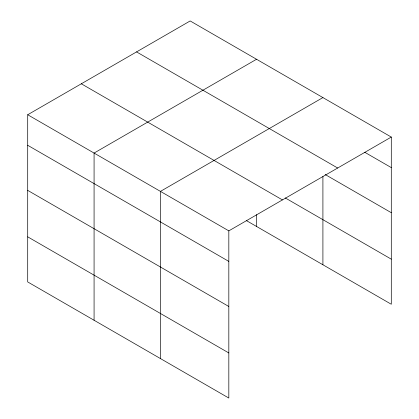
<?xml version="1.0" encoding="UTF-8"?>
<svg xmlns="http://www.w3.org/2000/svg" width="419" height="419" viewBox="0 0 419 419"><rect width="100%" height="100%" fill="white"/><g stroke="black" fill="none" stroke-linecap="round" stroke-linejoin="round"><path stroke-width="0.63" d="M228.826 306.493L228.826 230.864L27.706 114.748L27.706 281.935L228.826 398.05L228.826 306.493L27.706 190.378M246.419 220.609L391.294 304.252L391.294 137.065L190.174 20.95L27.706 114.748M256.543 59.268L94.076 153.066L94.076 320.252M322.913 97.585L160.446 191.383L160.446 358.57M228.826 230.864L391.294 137.065M364.729 152.265L391.294 167.6M136.563 51.904L337.677 168.019M325.17 174.524L391.294 212.695M285.229 197.92L391.294 259.157M81.323 83.795L282.437 199.91M27.706 145.288L228.826 261.398M27.706 236.84L228.826 352.955M322.913 176.488L322.913 264.771M256.543 214.69L256.543 226.454"/></g></svg>
